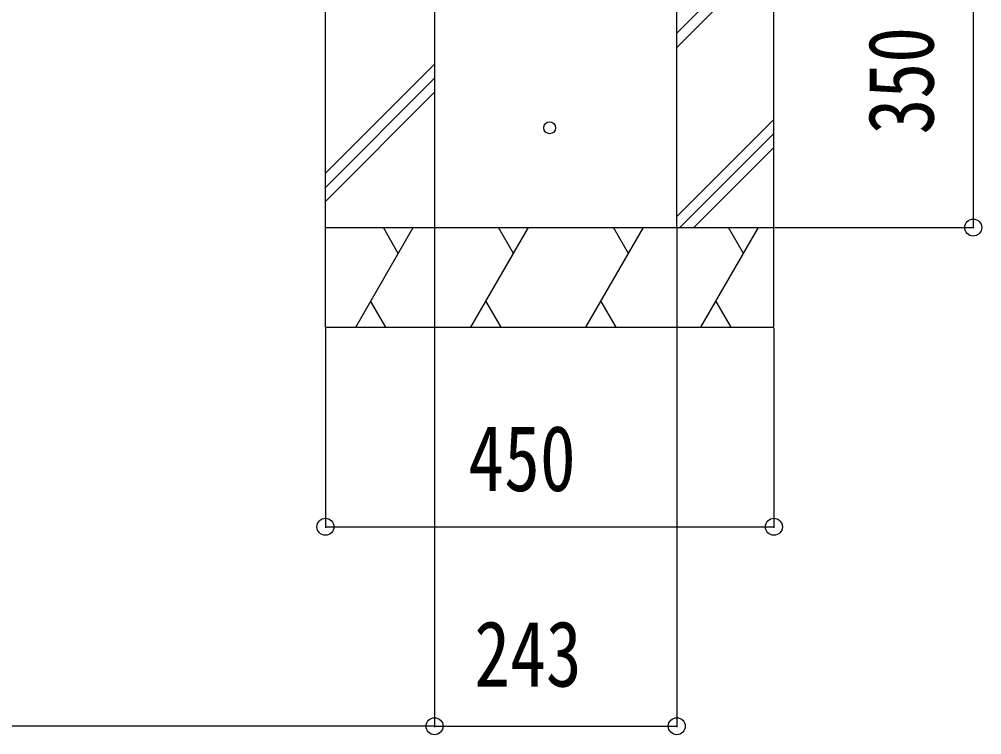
# Model space of a CAD drawing. Units: millimetres, scale not verified. Extents: x -8410 to 8410, y -5940 to 5940.
# Drawn here: x 2024 to 2989, y -429 to 288 of the extents above; entities that cross this region are included whole.
import ezdxf
from ezdxf.enums import TextEntityAlignment as Align

# ---------------------------------------------------------------- set-up
doc = ezdxf.new("R2010")
doc.units = ezdxf.units.MM
doc.header["$LTSCALE"] = 30
doc.layers.add('0-4_YKK_A1', color=4, linetype='Continuous')
doc.layers.add('0-5_YKK_D', color=6, linetype='Continuous')
doc.styles.add('ＭＳ ゴシック', font='')
doc.styles.get('ＭＳ ゴシック').set_extended_font_data('MS Gothic')

msp = doc.modelspace()

# ---------------------------------------------------------------- linework, layer by layer
at = {"layer": '0-4_YKK_A1'}
for p, q in [((2330.88, -20.99), (2330.88, 429.01)), ((2440.38, 429.01), (2440.38, 79.01)), ((2683.38, 79.01), (2683.38, 429.01)), ((2780.88, -20.99), (2780.88, 429.01)), ((2683.38, 273.85), (2780.88, 371.34)), ((2683.38, 259.7), (2780.88, 357.2)), ((2330.88, 133.48), (2440.38, 242.98)), ((2330.88, 119.34), (2440.38, 228.84)), ((2330.88, 105.2), (2440.38, 214.69)), ((2683.38, 90), (2780.88, 187.5)), ((2686.53, 79.01), (2780.88, 173.36)), ((2700.67, 79.01), (2780.88, 159.21)), ((2330.88, 79.01), (2780.88, 79.01)), ((2361.29, -20.99), (2419.03, 79.01)), ((2404.03, 53.03), (2389.03, 79.01)), ((2440.38, 79.01), (2683.38, 79.01)), ((2440.38, 79.01), (2683.38, 79.01)), ((2476.76, -20.99), (2534.5, 79.01)), ((2519.49, 53.02), (2504.49, 79.01)), ((2592.23, -20.99), (2649.97, 79.01)), ((2634.97, 53.03), (2619.96, 79.01)), ((2707.7, -20.99), (2765.44, 79.01)), ((2750.44, 53.03), (2735.43, 79.01)), ((2376.29, 4.99), (2391.29, -20.99)), ((2491.76, 4.99), (2506.76, -20.99)), ((2607.23, 4.99), (2622.23, -20.99)), ((2722.7, 4.99), (2737.7, -20.99)), ((2330.88, -20.99), (2780.88, -20.99))]:
    msp.add_line(p, q, dxfattribs=at)
msp.add_circle((2555.88, 179.01), 6, dxfattribs=at)
at = {"layer": '0-5_YKK_D'}
for p, q in [((2980.88, 429.01), (2980.88, 79.01)), ((2440.38, 78.01), (2440.38, -421.99)), ((2440.38, 78.01), (2440.38, -421.99)), ((2683.38, 78.01), (2683.38, -421.99)), ((2781.88, 79.01), (2981.88, 79.01)), ((2330.88, -21.99), (2330.88, -221.99)), ((2780.88, -21.99), (2780.88, -221.99)), ((2330.88, -220.99), (2780.88, -220.99)), ((2440.38, -420.99), (1373.19, -420.99)), ((2440.38, -420.99), (2683.38, -420.99))]:
    msp.add_line(p, q, dxfattribs=at)
for centre in [(2980.88, 79.01), (2330.88, -220.99), (2780.88, -220.99), (2440.38, -420.99), (2440.38, -420.99), (2683.38, -420.99)]:
    msp.add_circle(centre, 8.5, dxfattribs=at)

# ---------------------------------------------------------------- texts
at = {"layer": '0-5_YKK_D', "style": 'ＭＳ ゴシック', "width": 0.8}
msp.add_text('350', height=65.98, rotation=90, dxfattribs=at).set_placement((2960.88, 172.41), align=Align.BOTTOM_LEFT)
for s, p in [('450', (2474.28, -204.99)), ('243', (2480.28, -400.99))]:
    msp.add_text(s, height=65.98, dxfattribs=at).set_placement(p, align=Align.BOTTOM_LEFT)

doc.saveas('drawing.dxf')
